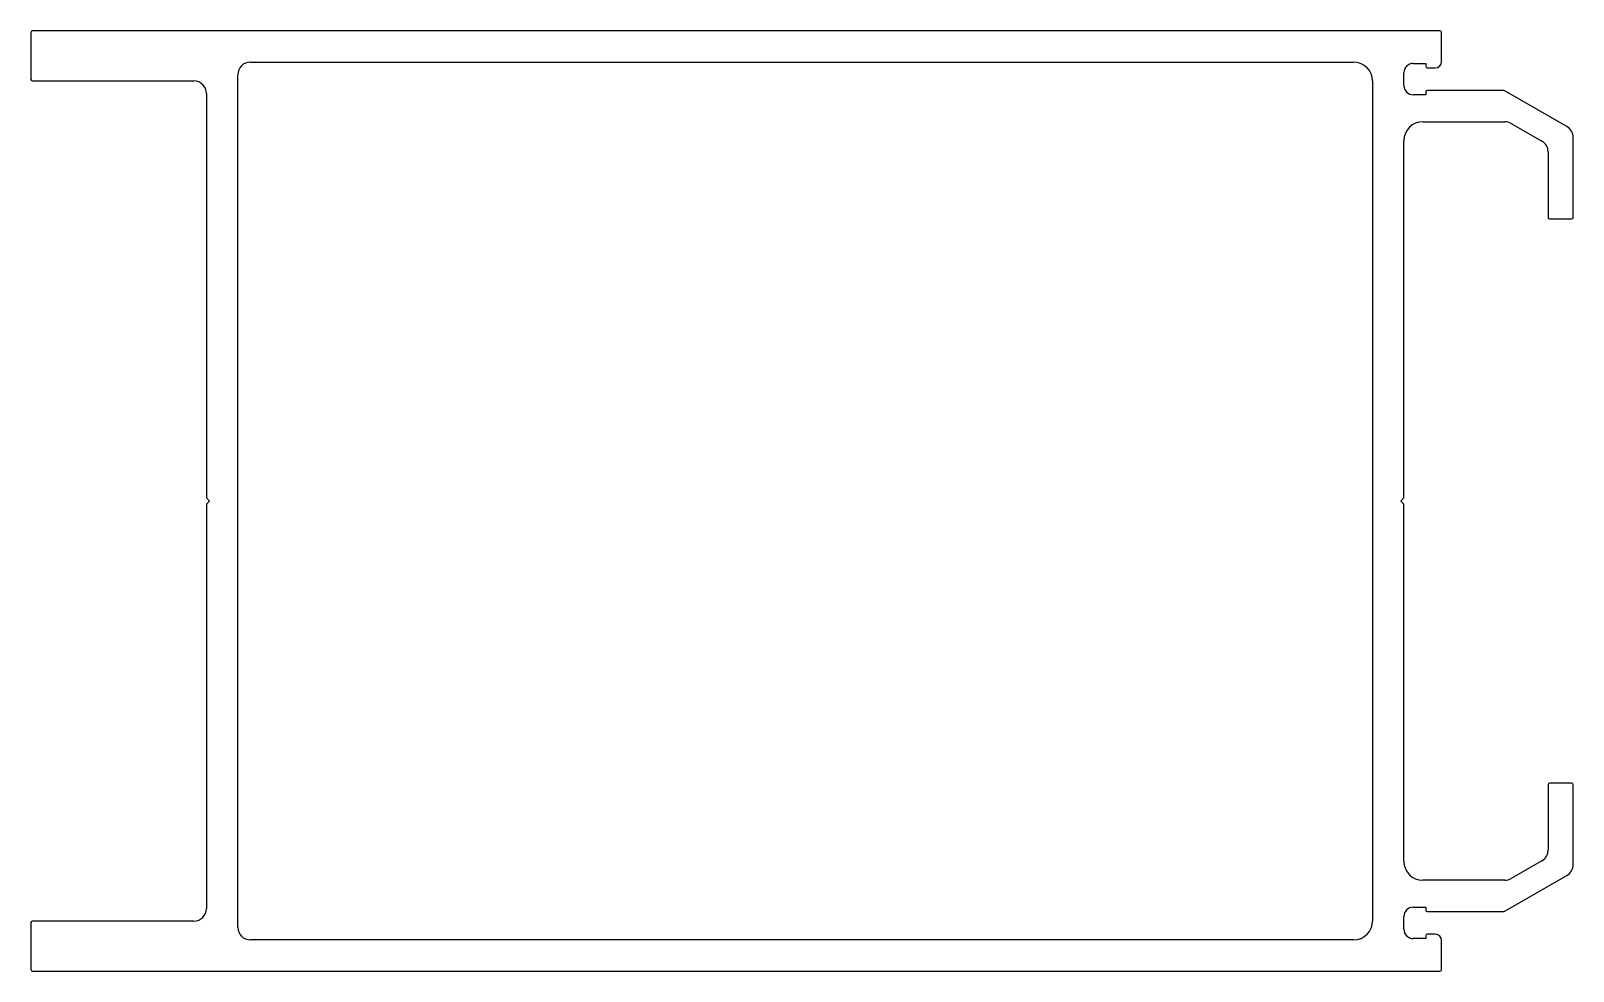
# Model space of a CAD drawing. Extents: x 1654 to 1900, y 2293 to 2443.
import ezdxf

# ---------------------------------------------------------------- set-up
doc = ezdxf.new("R2010")
doc.units = 0
doc.layers.get('0').update_dxf_attribs({"linetype": 'CONTINUOUS'})

msp = doc.modelspace()

# ---------------------------------------------------------------- linework, layer by layer
for p, q in [((1879.09, 2442.97), (1654.59, 2442.97)), ((1654.34, 2442.72), (1654.34, 2435.22)), ((1879.34, 2438.07), (1879.34, 2442.72)), ((1689.34, 2437.97), (1865.34, 2437.97)), ((1687.34, 2299.97), (1687.34, 2435.97)), ((1873.34, 2434.27), (1873.34, 2436.27)), ((1874.84, 2437.77), (1876.84, 2437.77)), ((1876.84, 2437.77), (1876.84, 2437.32)), ((1877.09, 2437.07), (1878.34, 2437.07)), ((1654.59, 2434.97), (1680.34, 2434.97)), ((1682.34, 2432.97), (1682.34, 2368.47)), ((1868.34, 2434.97), (1868.34, 2300.97)), ((1876.84, 2433.22), (1876.84, 2432.77)), ((1889.34, 2433.47), (1877.09, 2433.47)), ((1899.34, 2427.7), (1889.34, 2433.47)), ((1876.84, 2432.77), (1874.84, 2432.77)), ((1876.34, 2428.47), (1889.46, 2428.47)), ((1890.46, 2428.2), (1895.34, 2425.39)), ((1900.34, 2413.22), (1900.34, 2425.97)), ((1873.34, 2368.47), (1873.34, 2425.47)), ((1896.34, 2423.66), (1896.34, 2413.22)), ((1896.59, 2412.97), (1900.09, 2412.97)), ((1682.34, 2368.47), (1682.84, 2367.97)), ((1682.84, 2367.97), (1682.34, 2367.47)), ((1682.34, 2367.47), (1682.34, 2302.97)), ((1872.84, 2367.97), (1873.34, 2368.47)), ((1873.34, 2367.47), (1872.84, 2367.97)), ((1873.34, 2310.47), (1873.34, 2367.47)), ((1896.34, 2322.72), (1896.34, 2312.29)), ((1900.09, 2322.97), (1896.59, 2322.97)), ((1900.34, 2309.98), (1900.34, 2322.72)), ((1895.34, 2310.55), (1890.46, 2307.74)), ((1889.34, 2302.47), (1899.34, 2308.24)), ((1889.46, 2307.47), (1876.34, 2307.47)), ((1874.84, 2303.17), (1876.84, 2303.17)), ((1876.84, 2303.17), (1876.84, 2302.72)), ((1654.34, 2300.72), (1654.34, 2293.22)), ((1680.34, 2300.97), (1654.59, 2300.97)), ((1873.34, 2299.67), (1873.34, 2301.67)), ((1877.09, 2302.47), (1889.34, 2302.47)), ((1865.34, 2297.97), (1689.34, 2297.97)), ((1876.84, 2298.17), (1874.84, 2298.17)), ((1876.84, 2298.62), (1876.84, 2298.17)), ((1878.34, 2298.87), (1877.09, 2298.87)), ((1879.34, 2293.22), (1879.34, 2297.87)), ((1654.59, 2292.97), (1879.09, 2292.97))]:
    msp.add_line(p, q)
for centre, radius, start, end in [((1654.59, 2442.72), 0.25, 90, 180), ((1879.09, 2442.72), 0.25, 0, 90), ((1689.34, 2435.97), 2, 90, 180), ((1865.34, 2434.97), 3, 0, 90), ((1878.34, 2438.07), 1, 270, 360), ((1874.84, 2436.27), 1.5, 90, 180), ((1877.09, 2437.32), 0.25, 180, 270), ((1654.59, 2435.22), 0.25, 180, 270), ((1680.34, 2432.97), 2, 0, 90), ((1874.84, 2434.27), 1.5, 180, 270), ((1877.09, 2433.22), 0.25, 90, 180), ((1876.34, 2425.47), 3, 90, 180), ((1889.46, 2426.47), 2, 60, 90), ((1898.34, 2425.97), 2, 0, 60), ((1894.34, 2423.66), 2, 0, 60), ((1896.59, 2413.22), 0.25, 180, 270), ((1900.09, 2413.22), 0.25, 270, 0), ((1896.59, 2322.72), 0.25, 90, 180), ((1900.09, 2322.72), 0.25, 0, 90), ((1876.34, 2310.47), 3, 180, 270), ((1894.34, 2312.29), 2, 300, 360), ((1898.34, 2309.98), 2, 300, 360), ((1889.46, 2309.47), 2, 270, 300), ((1680.34, 2302.97), 2, 270, 0), ((1874.84, 2301.67), 1.5, 90, 180), ((1877.09, 2302.72), 0.25, 180, 270), ((1654.59, 2300.72), 0.25, 90, 180), ((1865.34, 2300.97), 3, 270, 0), ((1689.34, 2299.97), 2, 180, 270), ((1874.84, 2299.67), 1.5, 180, 270), ((1877.09, 2298.62), 0.25, 90, 180), ((1878.34, 2297.87), 1, 0, 90), ((1654.59, 2293.22), 0.25, 180, 270), ((1879.09, 2293.22), 0.25, 270, 0)]:
    msp.add_arc(centre, radius, start, end)

doc.saveas('drawing.dxf')
